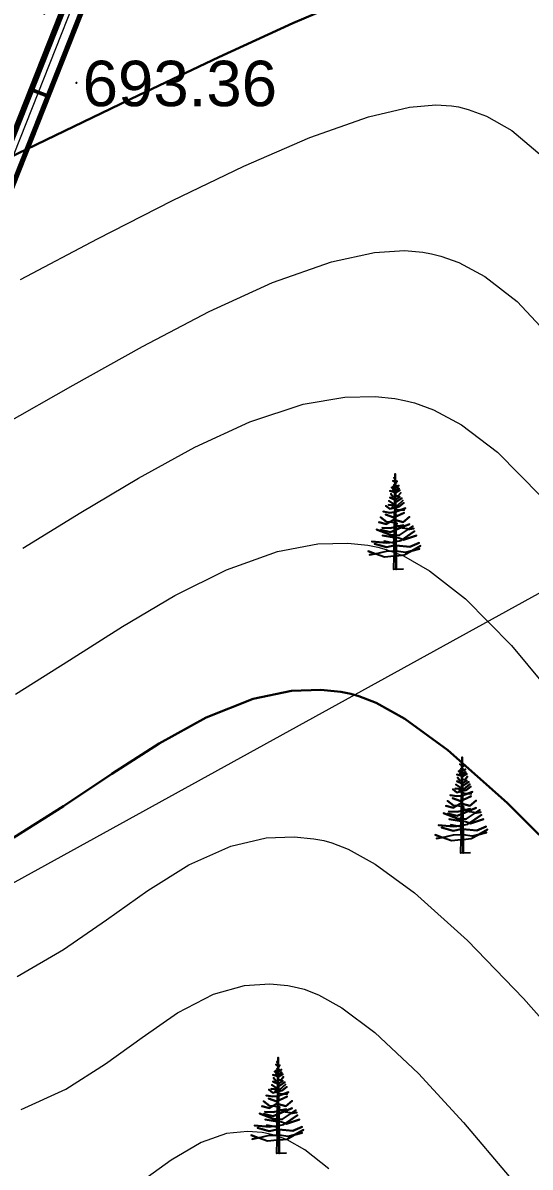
# Model space of a CAD drawing. Header units: feet. Extents: x 3381 to 1374491, y 675186 to 8751562.
# Drawn here: x 686566.25 to 686577.4, y 4375367.43 to 4375392.61 of the extents above; entities that cross this region are included whole.
import ezdxf

# ---------------------------------------------------------------- set-up
doc = ezdxf.new("R2010")
doc.units = ezdxf.units.FT
doc.header["$MEASUREMENT"] = 0
doc.header["$PDMODE"] = 34
doc.header["$PDSIZE"] = 0.01
doc.layers.get('0').update_dxf_attribs({"linetype": 'CONTINUOUS'})
for name, color, linetype in [('0_Point_Height', 2, 'CONTINUOUS'), ('0_Point_Point', 7, 'CONTINUOUS'), ('Aqaclar', 3, 'CONTINUOUS')]:
    doc.layers.add(name, color=color, linetype=linetype)
doc.layers.add('ANA HORIZONTAL', color=24, linetype='CONTINUOUS', lineweight=30)
doc.layers.add('HORIZANTAL', color=24, linetype='CONTINUOUS', lineweight=13)
doc.styles.get("Standard").update_dxf_attribs({"font": 'arial.ttf', "height": 2.5})

msp = doc.modelspace()

# ---------------------------------------------------------------- hatches: boundary and pattern name
at = {"lineweight": 25}
h = msp.add_hatch(dxfattribs=at)
h.set_pattern_fill('GRASS', color=3, scale=3)
h.set_pattern_definition([(90, (3.5065, 27.466), (-2.121320343, 2.121320343), [0.5625, -3.680140689]), (45, (3.5065, 27.466), (-2.1213203436, 2.1213203436), [0.5625, -2.4375]), (135, (3.5065, 27.466), (-2.1213203436, -2.1213203436), [0.5625, -2.4375])])
edge = h.paths.add_edge_path(flags=16)
edge.add_arc((686469.241, 4375374.521), 3.56, 0, 360)
edge = h.paths.add_edge_path()
edge.add_line((686472.034, 4375376.729), (686476.571, 4375376.121))
edge.add_line((686476.571, 4375376.121), (686476.958, 4375379.01))
edge.add_line((686476.958, 4375379.01), (686469.631, 4375380))
edge.add_line((686469.631, 4375380), (686471.772, 4375395.856))
edge.add_line((686471.772, 4375395.856), (686480.145, 4375394.725))
edge.add_line((686480.145, 4375394.725), (686480.872, 4375400.108))
edge.add_line((686480.872, 4375400.108), (686476.22, 4375400.78))
edge.add_line((686476.22, 4375400.78), (686477.034, 4375406.421))
edge.add_line((686477.034, 4375406.421), (686485.156, 4375405.268))
edge.add_line((686485.156, 4375405.268), (686488.902, 4375432.383))
edge.add_line((686488.902, 4375432.383), (686488.995, 4375433.072))
edge.add_line((686488.995, 4375433.072), (686488.725, 4375432.579))
edge.add_line((686488.725, 4375432.579), (686451.187, 4375359.25))
edge.add_line((686451.187, 4375359.25), (686542.782, 4375331.373))
edge.add_line((686542.782, 4375331.373), (686574.64, 4375412.014))
edge.add_line((686574.64, 4375412.014), (686567.529, 4375414.735))
edge.add_line((686567.529, 4375414.735), (686565.775, 4375410.151))
edge.add_line((686565.775, 4375410.151), (686557.411, 4375413.085))
edge.add_arc((686716.84, 4375348.2), 172.127, 157.85455, 159.31778)
edge.add_line((686555.806, 4375408.992), (686569.171, 4375407.196))
edge.add_line((686569.171, 4375407.196), (686568.429, 4375401.948))
edge.add_line((686568.429, 4375401.948), (686555.1, 4375403.755))
edge.add_arc((686555.4, 4375400.614), 3.155, 95.4615, 167.5925)
edge.add_line((686552.319, 4375401.292), (686552.319, 4375400.337))
edge.add_line((686552.319, 4375400.337), (686553.986, 4375400.73))
edge.add_line((686553.986, 4375400.73), (686559.578, 4375399.751))
edge.add_line((686559.578, 4375399.751), (686557.628, 4375386.568))
edge.add_line((686557.628, 4375386.568), (686557.408, 4375386.568))
edge.add_line((686557.408, 4375386.568), (686552.319, 4375387.285))
edge.add_line((686552.319, 4375387.285), (686552.93, 4375392.653))
edge.add_line((686552.93, 4375392.653), (686558.033, 4375391.954))
edge.add_line((686558.033, 4375391.954), (686558.384, 4375394.516))
edge.add_line((686558.384, 4375394.516), (686553.204, 4375395.226))
edge.add_line((686553.204, 4375395.226), (686553.8, 4375400.314))
edge.add_line((686553.8, 4375400.314), (686552.219, 4375400.105))
edge.add_line((686552.219, 4375400.105), (686550.163, 4375384.139))
edge.add_line((686550.163, 4375384.139), (686558.899, 4375382.93))
edge.add_line((686558.899, 4375382.93), (686558.069, 4375375.574))
edge.add_line((686558.069, 4375375.574), (686549.285, 4375376.789))
edge.add_line((686549.285, 4375376.789), (686548.906, 4375374.139))
edge.add_line((686548.906, 4375374.139), (686542.779, 4375374.943))
edge.add_arc((686542.342, 4375364.952), 10, 87.4993, 110.7786)
edge.add_line((686538.795, 4375374.302), (686548.544, 4375372.875))
edge.add_line((686548.544, 4375372.875), (686547.917, 4375369.381))
edge.add_line((686547.917, 4375369.381), (686544.607, 4375369.907))
edge.add_line((686544.607, 4375369.907), (686545, 4375372.981))
edge.add_line((686545, 4375372.981), (686542.469, 4375373.316))
edge.add_line((686542.469, 4375373.316), (686542.064, 4375370.254))
edge.add_line((686542.064, 4375370.254), (686538.74, 4375370.694))
edge.add_line((686538.74, 4375370.694), (686539.093, 4375373.791))
edge.add_line((686539.093, 4375373.791), (686538.298, 4375374.098))
edge.add_arc((686542.512, 4375364.739), 10.263, 114.2395, 179.0096)
edge.add_line((686532.25, 4375364.917), (686531.9, 4375362.281))
edge.add_line((686531.9, 4375362.281), (686528.914, 4375362.608))
edge.add_line((686528.914, 4375362.608), (686528.033, 4375357.745))
edge.add_line((686528.033, 4375357.745), (686519.324, 4375358.958))
edge.add_line((686519.324, 4375358.958), (686520.011, 4375363.859))
edge.add_line((686520.011, 4375363.859), (686513.085, 4375364.778))
edge.add_line((686513.085, 4375364.778), (686512.673, 4375361.668))
edge.add_line((686512.673, 4375361.668), (686486.043, 4375365.261))
edge.add_line((686486.043, 4375365.261), (686475.323, 4375366.805))
edge.add_line((686475.323, 4375366.805), (686476.371, 4375374.635))
edge.add_line((686476.371, 4375374.635), (686472.751, 4375375.12))
edge.add_arc((686469.241, 4375374.521), 3.56, 9.688, 38.3434)

# ---------------------------------------------------------------- linework, layer by layer
at = {"color": 7, "lineweight": 50}
msp.add_line((686566.445, 4375391.139, 716.5), (686566.808, 4375391, 716.5), dxfattribs=at)
at = {"color": 7, "lineweight": 30, "elevation": 716.5}
for points in [[(686562.786, 4375416.979), (686575.161, 4375412.243), (686543.018, 4375330.883), (686450.613, 4375359.007), (686493.804, 4375443.379), (686553.443, 4375420.554)], [(686562.643, 4375416.605), (686574.64, 4375412.014), (686542.782, 4375331.373), (686451.187, 4375359.25), (686493.996, 4375442.877), (686553.3, 4375420.181)]]:
    msp.add_lwpolyline(points, dxfattribs=at)
at = {"color": 1, "lineweight": 0, "elevation": 716.5}
msp.add_lwpolyline([(686450.9, 4375359.128), (686493.9, 4375443.128), (686574.9, 4375412.128), (686542.9, 4375331.128)], close=True, dxfattribs=at)
at = {"color": 7, "lineweight": 50, "elevation": 716.5}
msp.add_lwpolyline([(686553.553, 4375420.114), (686553.727, 4375420.475), (686528.404, 4375430.157), (686489.51, 4375434.99), (686454.464, 4375366.527), (686552.013, 4375353.539), (686567.79, 4375393.455), (686567.431, 4375393.597), (686551.754, 4375353.992), (686455.1, 4375366.829), (686489.789, 4375434.557), (686528.304, 4375429.783), (686553.553, 4375420.114)], dxfattribs=at)
at = {"color": 7, "lineweight": 18}
msp.add_lwpolyline([(686557.888, 4375369.197), (686578.51, 4375380.572), (686599.543, 4375379.073)], dxfattribs=at)
at = {"linetype": 'Continuous'}
msp.add_open_spline([(686510.012, 4375551.6, 716.5), (686514.032, 4375544.122, 716.5), (686521.585, 4375530.68, 716.5), (686534.891, 4375512.364, 716.5), (686545.662, 4375492.166, 716.5), (686556.625, 4375474.281, 716.5), (686565.753, 4375456.877, 716.5), (686579.168, 4375438.356, 716.5), (686595.768, 4375424.067, 716.5), (686607.303, 4375409.23, 716.5), (686615.233, 4375398.748, 716.5), (686626.551, 4375386.829, 716.5), (686634.8, 4375376.137, 716.5), (686639.244, 4375370.377, 716.5)], degree=3, knots=[15.268593, 15.268593, 15.268593, 15.268593, 40.72321, 61.46233, 83.054979, 109.290717, 124.392744, 141.962718, 177.533008, 189.558821, 198.276488, 216.955448, 238.768866, 238.768866, 238.768866, 238.768866], dxfattribs=at)
at = {"layer": '0_Point_Point'}
msp.add_point((686567.428, 4375391.292, 716.5), dxfattribs=at)
at = {"layer": 'ANA HORIZONTAL', "color": 32, "lineweight": 30}
for points, elevation in [([(686548.162, 4375386.489), (686549.342, 4375386.192), (686550.584, 4375385.916), (686551.87, 4375385.687), (686553.182, 4375385.533), (686554.503, 4375385.482), (686555.813, 4375385.56), (686556.884, 4375385.784), (686558.21, 4375386.211), (686559.741, 4375386.807), (686561.43, 4375387.533), (686563.229, 4375388.355), (686565.089, 4375389.234), (686566.962, 4375390.136), (686568.802, 4375391.023), (686570.558, 4375391.858), (686572.183, 4375392.606), (686573.63, 4375393.23)], 1409), ([(686566.05, 4375374.688), (686567.144, 4375375.378), (686568.205, 4375376.088), (686569.244, 4375376.757), (686570.275, 4375377.327), (686571.312, 4375377.739), (686572.155, 4375377.913), (686572.8, 4375377.934), (686573.237, 4375377.889), (686573.458, 4375377.847), (686573.634, 4375377.8), (686574.012, 4375377.65), (686574.643, 4375377.296), (686575.587, 4375376.606), (686576.896, 4375375.45), (686578.307, 4375374.039)], 1406.5)]:
    msp.add_lwpolyline(points, dxfattribs=dict(at, elevation=elevation))
at = {"layer": 'Aqaclar', "color": 3, "elevation": 716.5}
for points in [[(686574.616, 4375380.591), (686574.404, 4375380.583), (686574.408, 4375380.878), (686574.2, 4375380.854), (686573.991, 4375380.929), (686573.84, 4375380.984), (686573.991, 4375380.929), (686573.865, 4375380.903), (686573.991, 4375380.929), (686574.244, 4375380.984), (686574.409, 4375380.991), (686574.408, 4375380.878), (686574.453, 4375380.883), (686574.457, 4375380.585), (686574.453, 4375380.883), (686574.63, 4375380.903), (686574.796, 4375380.996), (686574.965, 4375381.04), (686574.796, 4375380.996), (686574.99, 4375381.105), (686574.796, 4375380.996), (686574.655, 4375380.959), (686574.452, 4375380.989), (686574.453, 4375380.883), (686574.452, 4375380.989), (686574.434, 4375380.992), (686574.409, 4375380.991), (686574.411, 4375381.113), (686574.409, 4375381.113), (686574.238, 4375381.073), (686573.979, 4375381.146), (686574.238, 4375381.073), (686574.409, 4375381.113), (686574.411, 4375381.113), (686574.412, 4375381.16), (686574.402, 4375381.162), (686574.188, 4375381.21), (686574.317, 4375381.181), (686574.244, 4375381.17), (686573.916, 4375381.202), (686574.244, 4375381.17), (686574.317, 4375381.181), (686574.412, 4375381.196), (686574.412, 4375381.16), (686574.412, 4375381.196), (686574.449, 4375381.201), (686574.452, 4375380.989), (686574.45, 4375381.114), (686574.453, 4375381.113), (686574.756, 4375381.081), (686574.958, 4375381.17), (686574.756, 4375381.081), (686574.45, 4375381.114), (686574.449, 4375381.201), (686574.56, 4375381.219), (686574.857, 4375381.429), (686574.595, 4375381.243), (686574.617, 4375381.235), (686574.901, 4375381.332), (686574.617, 4375381.235), (686574.51, 4375381.275), (686574.448, 4375381.285), (686574.449, 4375381.201), (686574.448, 4375381.285), (686574.413, 4375381.29), (686574.412, 4375381.196), (686574.413, 4375381.29), (686574.15, 4375381.332), (686574.413, 4375381.29), (686574.414, 4375381.34), (686574.345, 4375381.34), (686574.023, 4375381.461), (686574.345, 4375381.34), (686574.414, 4375381.34), (686574.415, 4375381.443), (686574.327, 4375381.405), (686574.118, 4375381.453), (686574.327, 4375381.405), (686574.446, 4375381.456), (686574.448, 4375381.34), (686574.414, 4375381.34), (686574.448, 4375381.34), (686574.448, 4375381.285), (686574.448, 4375381.34), (686574.529, 4375381.34), (686574.727, 4375381.473), (686574.819, 4375381.534), (686574.727, 4375381.473), (686574.75, 4375381.47), (686574.844, 4375381.486), (686574.75, 4375381.47), (686574.592, 4375381.494), (686574.564, 4375381.506), (686574.446, 4375381.456), (686574.564, 4375381.506), (686574.743, 4375381.583), (686574.564, 4375381.506), (686574.503, 4375381.535), (686574.611, 4375381.559), (686574.503, 4375381.535), (686574.434, 4375381.567), (686574.445, 4375381.562), (686574.445, 4375381.522), (686574.503, 4375381.535), (686574.445, 4375381.522), (686574.446, 4375381.456), (686574.445, 4375381.522), (686574.416, 4375381.515), (686574.415, 4375381.443), (686574.416, 4375381.515), (686574.32, 4375381.494), (686574.143, 4375381.502), (686574.32, 4375381.494), (686574.416, 4375381.515), (686574.417, 4375381.607), (686574.472, 4375381.599), (686574.444, 4375381.603), (686574.445, 4375381.562), (686574.444, 4375381.603), (686574.417, 4375381.607), (686574.244, 4375381.631), (686574.112, 4375381.737), (686574.244, 4375381.631), (686574.308, 4375381.622), (686574.244, 4375381.583), (686574.074, 4375381.623), (686574.244, 4375381.583), (686574.308, 4375381.622), (686574.418, 4375381.69), (686574.417, 4375381.607), (686574.444, 4375381.603), (686574.444, 4375381.667), (686574.604, 4375381.623), (686574.743, 4375381.745), (686574.604, 4375381.623), (686574.444, 4375381.667), (686574.443, 4375381.747), (686574.63, 4375381.834), (686574.402, 4375381.729), (686574.219, 4375381.793), (686574.402, 4375381.729), (686574.419, 4375381.736), (686574.418, 4375381.69), (686574.42, 4375381.848), (686574.402, 4375381.842), (686574.314, 4375381.834), (686574.169, 4375381.858), (686574.314, 4375381.834), (686574.402, 4375381.842), (686574.42, 4375381.848), (686574.441, 4375381.855), (686574.443, 4375381.747), (686574.441, 4375381.855), (686574.661, 4375381.931), (686574.555, 4375381.895), (686574.63, 4375381.891), (686574.478, 4375381.899), (686574.364, 4375381.955), (686574.421, 4375381.927), (686574.42, 4375381.848), (686574.441, 4375381.855), (686574.44, 4375381.949), (686574.314, 4375381.915), (686574.225, 4375381.988), (686574.314, 4375381.915), (686574.421, 4375381.944), (686574.421, 4375381.927), (686574.421, 4375381.944), (686574.522, 4375381.972), (686574.623, 4375382.053), (686574.522, 4375381.972), (686574.44, 4375381.949), (686574.44, 4375381.991), (686574.472, 4375381.988), (686574.598, 4375382.101), (686574.472, 4375381.988), (686574.44, 4375381.991), (686574.422, 4375381.992), (686574.421, 4375381.944), (686574.422, 4375381.992), (686574.282, 4375382.004), (686574.422, 4375381.992), (686574.422, 4375382.008), (686574.295, 4375382.093), (686574.422, 4375382.008), (686574.424, 4375382.119), (686574.428, 4375382.117), (686574.314, 4375382.166), (686574.428, 4375382.117), (686574.535, 4375382.182), (686574.438, 4375382.124), (686574.44, 4375381.991), (686574.439, 4375382.057), (686574.579, 4375382.15), (686574.439, 4375382.057), (686574.437, 4375382.194), (686574.497, 4375382.206), (686574.554, 4375382.271), (686574.497, 4375382.206), (686574.437, 4375382.194), (686574.424, 4375382.191), (686574.424, 4375382.119), (686574.424, 4375382.191), (686574.383, 4375382.182), (686574.333, 4375382.247), (686574.383, 4375382.182), (686574.424, 4375382.191), (686574.426, 4375382.284), (686574.314, 4375382.312), (686574.447, 4375382.279), (686574.535, 4375382.328), (686574.447, 4375382.279), (686574.436, 4375382.282), (686574.437, 4375382.194), (686574.436, 4375382.282), (686574.435, 4375382.326), (686574.516, 4375382.368), (686574.435, 4375382.326), (686574.434, 4375382.399), (686574.465, 4375382.393), (686574.434, 4375382.399), (686574.383, 4375382.409), (686574.427, 4375382.4), (686574.426, 4375382.284), (686574.426, 4375382.328), (686574.383, 4375382.336), (686574.426, 4375382.328), (686574.427, 4375382.358), (686574.352, 4375382.385), (686574.427, 4375382.358), (686574.427, 4375382.4), (686574.428, 4375382.44), (686574.402, 4375382.449), (686574.434, 4375382.437), (686574.465, 4375382.425), (686574.491, 4375382.393), (686574.478, 4375382.41), (686574.51, 4375382.433), (686574.465, 4375382.401), (686574.478, 4375382.41), (686574.465, 4375382.425), (686574.434, 4375382.437), (686574.434, 4375382.399), (686574.434, 4375382.437), (686574.433, 4375382.499), (686574.472, 4375382.53), (686574.438, 4375382.503), (686574.459, 4375382.49), (686574.438, 4375382.503), (686574.428, 4375382.51), (686574.383, 4375382.538), (686574.428, 4375382.51), (686574.429, 4375382.569), (686574.402, 4375382.603), (686574.429, 4375382.569), (686574.431, 4375382.692), (686574.433, 4375382.507), (686574.433, 4375382.499), (686574.433, 4375382.507), (686574.428, 4375382.51), (686574.428, 4375382.496), (686574.433, 4375382.499), (686574.421, 4375382.49), (686574.428, 4375382.496), (686574.428, 4375382.44)], [(686576.087, 4375374.35), (686575.875, 4375374.342), (686575.878, 4375374.637), (686575.671, 4375374.613), (686575.461, 4375374.688), (686575.311, 4375374.743), (686575.461, 4375374.688), (686575.336, 4375374.662), (686575.461, 4375374.688), (686575.715, 4375374.743), (686575.88, 4375374.75), (686575.878, 4375374.637), (686575.924, 4375374.642), (686575.927, 4375374.344), (686575.924, 4375374.642), (686576.1, 4375374.662), (686576.267, 4375374.755), (686576.435, 4375374.799), (686576.267, 4375374.755), (686576.46, 4375374.864), (686576.267, 4375374.755), (686576.125, 4375374.718), (686575.922, 4375374.748), (686575.924, 4375374.642), (686575.922, 4375374.748), (686575.904, 4375374.751), (686575.88, 4375374.75), (686575.881, 4375374.872), (686575.879, 4375374.872), (686575.708, 4375374.832), (686575.449, 4375374.905), (686575.708, 4375374.832), (686575.879, 4375374.872), (686575.881, 4375374.872), (686575.882, 4375374.919), (686575.873, 4375374.921), (686575.658, 4375374.969), (686575.787, 4375374.94), (686575.715, 4375374.929), (686575.386, 4375374.961), (686575.715, 4375374.929), (686575.787, 4375374.94), (686575.882, 4375374.955), (686575.882, 4375374.919), (686575.882, 4375374.955), (686575.92, 4375374.96), (686575.922, 4375374.748), (686575.921, 4375374.873), (686575.923, 4375374.872), (686576.226, 4375374.84), (686576.429, 4375374.929), (686576.226, 4375374.84), (686575.921, 4375374.873), (686575.92, 4375374.96), (686576.031, 4375374.977), (686576.327, 4375375.188), (686576.065, 4375375.002), (686576.087, 4375374.994), (686576.372, 4375375.091), (686576.087, 4375374.994), (686575.98, 4375375.034), (686575.919, 4375375.044), (686575.92, 4375374.96), (686575.919, 4375375.044), (686575.884, 4375375.049), (686575.882, 4375374.955), (686575.884, 4375375.049), (686575.62, 4375375.091), (686575.884, 4375375.049), (686575.884, 4375375.099), (686575.816, 4375375.099), (686575.494, 4375375.22), (686575.816, 4375375.099), (686575.884, 4375375.099), (686575.886, 4375375.202), (686575.797, 4375375.164), (686575.588, 4375375.212), (686575.797, 4375375.164), (686575.917, 4375375.215), (686575.918, 4375375.099), (686575.884, 4375375.099), (686575.918, 4375375.099), (686575.919, 4375375.044), (686575.918, 4375375.099), (686575.999, 4375375.099), (686576.198, 4375375.232), (686576.29, 4375375.293), (686576.198, 4375375.232), (686576.22, 4375375.228), (686576.315, 4375375.245), (686576.22, 4375375.228), (686576.062, 4375375.253), (686576.035, 4375375.265), (686575.917, 4375375.215), (686576.035, 4375375.265), (686576.214, 4375375.342), (686576.035, 4375375.265), (686575.974, 4375375.294), (686576.081, 4375375.318), (686575.974, 4375375.294), (686575.904, 4375375.326), (686575.915, 4375375.321), (686575.916, 4375375.281), (686575.974, 4375375.294), (686575.916, 4375375.281), (686575.917, 4375375.215), (686575.916, 4375375.281), (686575.886, 4375375.274), (686575.886, 4375375.202), (686575.886, 4375375.274), (686575.791, 4375375.253), (686575.614, 4375375.261), (686575.791, 4375375.253), (686575.886, 4375375.274), (686575.888, 4375375.366), (686575.942, 4375375.358), (686575.915, 4375375.362), (686575.915, 4375375.321), (686575.915, 4375375.362), (686575.888, 4375375.366), (686575.715, 4375375.39), (686575.582, 4375375.496), (686575.715, 4375375.39), (686575.779, 4375375.381), (686575.715, 4375375.342), (686575.544, 4375375.382), (686575.715, 4375375.342), (686575.779, 4375375.381), (686575.889, 4375375.449), (686575.888, 4375375.366), (686575.915, 4375375.362), (686575.914, 4375375.426), (686576.075, 4375375.382), (686576.214, 4375375.504), (686576.075, 4375375.382), (686575.914, 4375375.426), (686575.913, 4375375.506), (686576.1, 4375375.593), (686575.873, 4375375.488), (686575.69, 4375375.552), (686575.873, 4375375.488), (686575.889, 4375375.495), (686575.889, 4375375.449), (686575.891, 4375375.607), (686575.873, 4375375.601), (686575.784, 4375375.593), (686575.639, 4375375.617), (686575.784, 4375375.593), (686575.873, 4375375.601), (686575.891, 4375375.607), (686575.912, 4375375.614), (686575.913, 4375375.506), (686575.912, 4375375.614), (686576.132, 4375375.69), (686576.026, 4375375.654), (686576.1, 4375375.65), (686575.948, 4375375.658), (686575.835, 4375375.714), (686575.892, 4375375.686), (686575.891, 4375375.607), (686575.912, 4375375.614), (686575.91, 4375375.708), (686575.784, 4375375.674), (686575.696, 4375375.747), (686575.784, 4375375.674), (686575.892, 4375375.703), (686575.892, 4375375.686), (686575.892, 4375375.703), (686575.993, 4375375.731), (686576.094, 4375375.812), (686575.993, 4375375.731), (686575.91, 4375375.708), (686575.91, 4375375.75), (686575.942, 4375375.747), (686576.069, 4375375.86), (686575.942, 4375375.747), (686575.91, 4375375.75), (686575.892, 4375375.751), (686575.892, 4375375.703), (686575.892, 4375375.751), (686575.753, 4375375.763), (686575.892, 4375375.751), (686575.893, 4375375.767), (686575.765, 4375375.852), (686575.893, 4375375.767), (686575.894, 4375375.878), (686575.898, 4375375.876), (686575.784, 4375375.925), (686575.898, 4375375.876), (686576.005, 4375375.941), (686575.908, 4375375.883), (686575.91, 4375375.75), (686575.909, 4375375.816), (686576.05, 4375375.909), (686575.909, 4375375.816), (686575.907, 4375375.953), (686575.967, 4375375.965), (686576.024, 4375376.03), (686575.967, 4375375.965), (686575.907, 4375375.953), (686575.895, 4375375.95), (686575.894, 4375375.878), (686575.895, 4375375.95), (686575.854, 4375375.941), (686575.803, 4375376.006), (686575.854, 4375375.941), (686575.895, 4375375.95), (686575.896, 4375376.043), (686575.784, 4375376.071), (686575.917, 4375376.038), (686576.005, 4375376.087), (686575.917, 4375376.038), (686575.906, 4375376.041), (686575.907, 4375375.953), (686575.906, 4375376.041), (686575.906, 4375376.085), (686575.986, 4375376.127), (686575.906, 4375376.085), (686575.905, 4375376.158), (686575.936, 4375376.152), (686575.905, 4375376.158), (686575.854, 4375376.168), (686575.897, 4375376.159), (686575.896, 4375376.043), (686575.897, 4375376.087), (686575.854, 4375376.095), (686575.897, 4375376.087), (686575.897, 4375376.117), (686575.822, 4375376.144), (686575.897, 4375376.117), (686575.897, 4375376.159), (686575.898, 4375376.199), (686575.873, 4375376.208), (686575.904, 4375376.196), (686575.936, 4375376.184), (686575.961, 4375376.152), (686575.948, 4375376.169), (686575.98, 4375376.192), (686575.936, 4375376.16), (686575.948, 4375376.169), (686575.936, 4375376.184), (686575.904, 4375376.196), (686575.905, 4375376.158), (686575.904, 4375376.196), (686575.904, 4375376.258), (686575.942, 4375376.289), (686575.908, 4375376.262), (686575.93, 4375376.249), (686575.908, 4375376.262), (686575.899, 4375376.269), (686575.854, 4375376.297), (686575.899, 4375376.269), (686575.9, 4375376.328), (686575.873, 4375376.362), (686575.9, 4375376.328), (686575.901, 4375376.451), (686575.903, 4375376.266), (686575.904, 4375376.258), (686575.903, 4375376.266), (686575.899, 4375376.269), (686575.899, 4375376.254), (686575.904, 4375376.258), (686575.892, 4375376.249), (686575.899, 4375376.254), (686575.898, 4375376.199)], [(686572.043, 4375367.741), (686571.831, 4375367.734), (686571.835, 4375368.028), (686571.627, 4375368.005), (686571.418, 4375368.08), (686571.267, 4375368.134), (686571.418, 4375368.08), (686571.292, 4375368.053), (686571.418, 4375368.08), (686571.671, 4375368.134), (686571.836, 4375368.141), (686571.835, 4375368.028), (686571.88, 4375368.033), (686571.884, 4375367.736), (686571.88, 4375368.033), (686572.057, 4375368.053), (686572.223, 4375368.147), (686572.391, 4375368.191), (686572.223, 4375368.147), (686572.417, 4375368.256), (686572.223, 4375368.147), (686572.082, 4375368.11), (686571.879, 4375368.14), (686571.88, 4375368.033), (686571.879, 4375368.14), (686571.861, 4375368.143), (686571.836, 4375368.141), (686571.838, 4375368.264), (686571.836, 4375368.264), (686571.665, 4375368.223), (686571.406, 4375368.296), (686571.665, 4375368.223), (686571.836, 4375368.264), (686571.838, 4375368.264), (686571.839, 4375368.31), (686571.829, 4375368.313), (686571.615, 4375368.361), (686571.744, 4375368.332), (686571.671, 4375368.321), (686571.343, 4375368.353), (686571.671, 4375368.321), (686571.744, 4375368.332), (686571.839, 4375368.346), (686571.839, 4375368.31), (686571.839, 4375368.346), (686571.876, 4375368.352), (686571.879, 4375368.14), (686571.877, 4375368.264), (686571.88, 4375368.264), (686572.183, 4375368.232), (686572.385, 4375368.321), (686572.183, 4375368.232), (686571.877, 4375368.264), (686571.876, 4375368.352), (686571.987, 4375368.369), (686572.284, 4375368.58), (686572.022, 4375368.394), (686572.044, 4375368.385), (686572.328, 4375368.483), (686572.044, 4375368.385), (686571.937, 4375368.426), (686571.875, 4375368.436), (686571.876, 4375368.352), (686571.875, 4375368.436), (686571.84, 4375368.441), (686571.839, 4375368.346), (686571.84, 4375368.441), (686571.577, 4375368.483), (686571.84, 4375368.441), (686571.841, 4375368.491), (686571.772, 4375368.491), (686571.45, 4375368.612), (686571.772, 4375368.491), (686571.841, 4375368.491), (686571.842, 4375368.593), (686571.753, 4375368.556), (686571.545, 4375368.604), (686571.753, 4375368.556), (686571.873, 4375368.607), (686571.875, 4375368.491), (686571.841, 4375368.491), (686571.875, 4375368.491), (686571.875, 4375368.436), (686571.875, 4375368.491), (686571.956, 4375368.491), (686572.154, 4375368.624), (686572.246, 4375368.685), (686572.154, 4375368.624), (686572.177, 4375368.62), (686572.271, 4375368.636), (686572.177, 4375368.62), (686572.019, 4375368.645), (686571.991, 4375368.657), (686571.873, 4375368.607), (686571.991, 4375368.657), (686572.17, 4375368.734), (686571.991, 4375368.657), (686571.93, 4375368.685), (686572.038, 4375368.709), (686571.93, 4375368.685), (686571.861, 4375368.717), (686571.872, 4375368.712), (686571.872, 4375368.673), (686571.93, 4375368.685), (686571.872, 4375368.673), (686571.873, 4375368.607), (686571.872, 4375368.673), (686571.843, 4375368.666), (686571.842, 4375368.593), (686571.843, 4375368.666), (686571.747, 4375368.645), (686571.57, 4375368.653), (686571.747, 4375368.645), (686571.843, 4375368.666), (686571.844, 4375368.758), (686571.899, 4375368.75), (686571.871, 4375368.754), (686571.872, 4375368.712), (686571.871, 4375368.754), (686571.844, 4375368.758), (686571.671, 4375368.782), (686571.539, 4375368.888), (686571.671, 4375368.782), (686571.735, 4375368.773), (686571.671, 4375368.734), (686571.501, 4375368.774), (686571.671, 4375368.734), (686571.735, 4375368.773), (686571.845, 4375368.841), (686571.844, 4375368.758), (686571.871, 4375368.754), (686571.871, 4375368.817), (686572.031, 4375368.774), (686572.17, 4375368.896), (686572.031, 4375368.774), (686571.871, 4375368.817), (686571.87, 4375368.898), (686572.057, 4375368.985), (686571.829, 4375368.879), (686571.646, 4375368.944), (686571.829, 4375368.879), (686571.846, 4375368.887), (686571.845, 4375368.841), (686571.847, 4375368.999), (686571.829, 4375368.993), (686571.741, 4375368.985), (686571.596, 4375369.009), (686571.741, 4375368.985), (686571.829, 4375368.993), (686571.847, 4375368.999), (686571.868, 4375369.006), (686571.87, 4375368.898), (686571.868, 4375369.006), (686572.088, 4375369.082), (686571.982, 4375369.045), (686572.057, 4375369.041), (686571.905, 4375369.05), (686571.791, 4375369.106), (686571.848, 4375369.078), (686571.847, 4375368.999), (686571.868, 4375369.006), (686571.867, 4375369.1), (686571.741, 4375369.066), (686571.652, 4375369.139), (686571.741, 4375369.066), (686571.848, 4375369.095), (686571.848, 4375369.078), (686571.848, 4375369.095), (686571.949, 4375369.122), (686572.05, 4375369.203), (686571.949, 4375369.122), (686571.867, 4375369.1), (686571.866, 4375369.141), (686571.899, 4375369.139), (686572.025, 4375369.252), (686571.899, 4375369.139), (686571.866, 4375369.141), (686571.849, 4375369.143), (686571.848, 4375369.095), (686571.849, 4375369.143), (686571.709, 4375369.155), (686571.849, 4375369.143), (686571.849, 4375369.158), (686571.722, 4375369.244), (686571.849, 4375369.158), (686571.851, 4375369.27), (686571.855, 4375369.268), (686571.741, 4375369.317), (686571.855, 4375369.268), (686571.962, 4375369.333), (686571.865, 4375369.274), (686571.866, 4375369.141), (686571.866, 4375369.208), (686572.006, 4375369.301), (686571.866, 4375369.208), (686571.864, 4375369.344), (686571.924, 4375369.357), (686571.981, 4375369.422), (686571.924, 4375369.357), (686571.864, 4375369.344), (686571.851, 4375369.342), (686571.851, 4375369.27), (686571.851, 4375369.342), (686571.81, 4375369.333), (686571.76, 4375369.398), (686571.81, 4375369.333), (686571.851, 4375369.342), (686571.853, 4375369.435), (686571.741, 4375369.462), (686571.873, 4375369.43), (686571.962, 4375369.479), (686571.873, 4375369.43), (686571.863, 4375369.433), (686571.864, 4375369.344), (686571.863, 4375369.433), (686571.862, 4375369.477), (686571.943, 4375369.519), (686571.862, 4375369.477), (686571.861, 4375369.55), (686571.892, 4375369.543), (686571.861, 4375369.55), (686571.81, 4375369.56), (686571.854, 4375369.551), (686571.853, 4375369.435), (686571.853, 4375369.479), (686571.81, 4375369.487), (686571.853, 4375369.479), (686571.854, 4375369.509), (686571.779, 4375369.535), (686571.854, 4375369.509), (686571.854, 4375369.551), (686571.855, 4375369.59), (686571.829, 4375369.6), (686571.861, 4375369.588), (686571.892, 4375369.576), (686571.918, 4375369.543), (686571.905, 4375369.56), (686571.937, 4375369.584), (686571.892, 4375369.552), (686571.905, 4375369.56), (686571.892, 4375369.576), (686571.861, 4375369.588), (686571.861, 4375369.55), (686571.861, 4375369.588), (686571.86, 4375369.65), (686571.899, 4375369.681), (686571.865, 4375369.654), (686571.886, 4375369.641), (686571.865, 4375369.654), (686571.855, 4375369.66), (686571.81, 4375369.689), (686571.855, 4375369.66), (686571.856, 4375369.72), (686571.829, 4375369.754), (686571.856, 4375369.72), (686571.858, 4375369.843), (686571.86, 4375369.657), (686571.86, 4375369.65), (686571.86, 4375369.657), (686571.855, 4375369.66), (686571.855, 4375369.646), (686571.86, 4375369.65), (686571.848, 4375369.641), (686571.855, 4375369.646), (686571.855, 4375369.59)]]:
    msp.add_lwpolyline(points, dxfattribs=at)
at = {"layer": 'HORIZANTAL', "color": 32, "linetype": 'Continuous', "lineweight": 13}
for points, elevation in [([(686566.199, 4375386.967), (686567.892, 4375387.856), (686569.54, 4375388.701), (686571.106, 4375389.459), (686572.554, 4375390.088), (686573.847, 4375390.543), (686574.745, 4375390.753), (686575.328, 4375390.807), (686575.668, 4375390.788), (686575.823, 4375390.762), (686576.035, 4375390.707), (686576.439, 4375390.558), (686576.997, 4375390.243), (686577.661, 4375389.68)], 1408.5), ([(686565.809, 4375383.761), (686567.357, 4375384.639), (686568.877, 4375385.488), (686570.345, 4375386.257), (686571.737, 4375386.896), (686573.031, 4375387.355), (686573.98, 4375387.559), (686574.634, 4375387.6), (686575.039, 4375387.568), (686575.231, 4375387.533), (686575.436, 4375387.481), (686575.833, 4375387.338), (686576.401, 4375387.033), (686577.112, 4375386.48), (686577.935, 4375385.599)], 1408), ([(686566.247, 4375381.05), (686567.527, 4375381.84), (686568.788, 4375382.597), (686570.027, 4375383.277), (686571.237, 4375383.833), (686572.413, 4375384.22), (686573.325, 4375384.378), (686573.991, 4375384.391), (686574.426, 4375384.345), (686574.64, 4375384.304), (686574.853, 4375384.25), (686575.271, 4375384.098), (686575.886, 4375383.77), (686576.68, 4375383.167), (686577.638, 4375382.193)], 1407.5), ([(686566.088, 4375377.839), (686567.275, 4375378.591), (686568.442, 4375379.333), (686569.591, 4375380.013), (686570.725, 4375380.58), (686571.844, 4375380.98), (686572.731, 4375381.146), (686573.392, 4375381.163), (686573.83, 4375381.117), (686574.049, 4375381.076), (686574.235, 4375381.027), (686574.612, 4375380.882), (686575.189, 4375380.555), (686575.977, 4375379.935), (686576.989, 4375378.908), (686578.024, 4375377.661)], 1407), ([(686566.124, 4375371.631), (686567.142, 4375372.226), (686568.089, 4375372.879), (686568.997, 4375373.52), (686569.896, 4375374.083), (686570.82, 4375374.499), (686571.598, 4375374.68), (686572.214, 4375374.705), (686572.645, 4375374.661), (686572.867, 4375374.618), (686573.039, 4375374.573), (686573.402, 4375374.431), (686573.994, 4375374.102), (686574.856, 4375373.468), (686576.022, 4375372.418), (686577.252, 4375371.147), (686578.506, 4375369.731)], 1406), ([(686566.213, 4375368.703), (686567.198, 4375369.15), (686568.069, 4375369.705), (686568.87, 4375370.289), (686569.646, 4375370.827), (686570.442, 4375371.241), (686571.124, 4375371.431), (686571.677, 4375371.466), (686572.07, 4375371.428), (686572.276, 4375371.39), (686572.43, 4375371.349), (686572.75, 4375371.225), (686573.26, 4375370.939), (686573.984, 4375370.394), (686574.942, 4375369.496), (686575.935, 4375368.419), (686576.937, 4375367.228)], 1405.5), ([(686572.972, 4375367.398), (686572.443, 4375367.813), (686572.058, 4375368.032), (686571.808, 4375368.129), (686571.685, 4375368.161), (686571.512, 4375368.193), (686571.184, 4375368.218), (686570.728, 4375368.171), (686570.167, 4375367.977), (686569.508, 4375367.586), (686568.851, 4375367.108)], 1405)]:
    msp.add_lwpolyline(points, dxfattribs=dict(at, elevation=elevation))

# ---------------------------------------------------------------- texts
at = {"layer": '0_Point_Height', "color": 0}
msp.add_text('693.36', height=1, dxfattribs=at).set_placement((686567.564, 4375390.778, 716.5))

doc.saveas('drawing.dxf')
